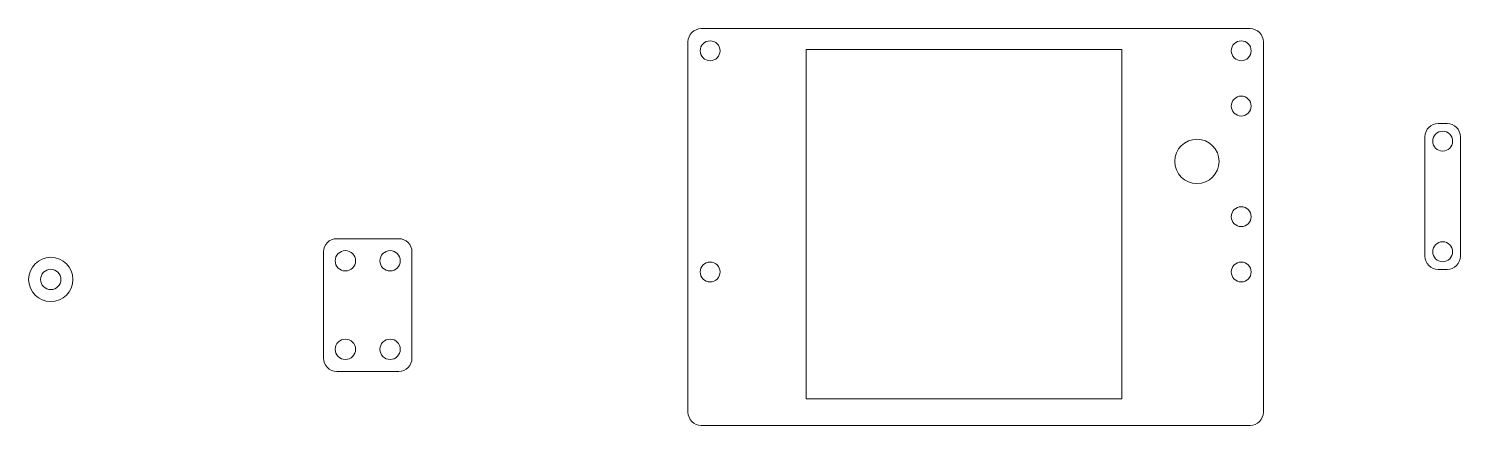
# Model space of a CAD drawing. Header units: millimetres. Extents: x 328 to 652, y 535 to 625.
import ezdxf

# ---------------------------------------------------------------- set-up
doc = ezdxf.new("R2010")
doc.units = ezdxf.units.MM

msp = doc.modelspace()

# ---------------------------------------------------------------- linework, layer by layer
at = {"color": 7, "linetype": 'Continuous', "lineweight": 15}
for p, q in [((604.23, 624.91), (480.23, 624.91)), ((477.23, 621.91), (477.23, 538.23)), ((607.23, 538.23), (607.23, 621.91)), ((575.23, 620.23), (503.93, 620.23)), ((503.93, 620.23), (503.93, 541.23)), ((575.23, 541.23), (575.23, 620.23)), ((648.74, 603.48), (646.74, 603.48)), ((643.74, 600.48), (643.74, 573.48)), ((651.74, 573.48), (651.74, 600.48)), ((411.87, 577.43), (397.87, 577.43)), ((394.87, 574.43), (394.87, 550.43)), ((414.87, 550.43), (414.87, 574.43)), ((646.74, 570.48), (648.74, 570.48)), ((397.87, 547.43), (411.87, 547.43)), ((503.93, 541.23), (575.23, 541.23)), ((480.23, 535.23), (604.23, 535.23))]:
    msp.add_line(p, q, dxfattribs=at)
for centre, radius in [((482.23, 619.91), 2.25), ((602.23, 619.91), 2.25), ((602.23, 607.41), 2.25), ((647.74, 599.48), 2.25), ((592.23, 594.91), 5), ((602.23, 582.41), 2.25), ((647.74, 574.48), 2.25), ((333.26, 568.22), 5), ((399.82, 572.43), 2.3), ((409.92, 572.43), 2.3), ((333.26, 568.22), 2.3), ((482.23, 569.91), 2.25), ((602.23, 569.91), 2.25), ((399.82, 552.43), 2.3), ((409.92, 552.43), 2.3)]:
    msp.add_circle(centre, radius, dxfattribs=at)
for centre, start, end in [((480.23, 621.91), 90, 180), ((604.23, 621.91), 0, 90), ((646.74, 600.48), 90, 180), ((648.74, 600.48), 0, 90), ((397.87, 574.43), 90, 180), ((411.87, 574.43), 0, 90), ((646.74, 573.48), 180, 270), ((648.74, 573.48), 270, 0), ((397.87, 550.43), 180, 270), ((411.87, 550.43), 270, 0), ((480.23, 538.23), 180, 270), ((604.23, 538.23), 270, 0)]:
    msp.add_arc(centre, 3, start, end, dxfattribs=at)

doc.saveas('drawing.dxf')
